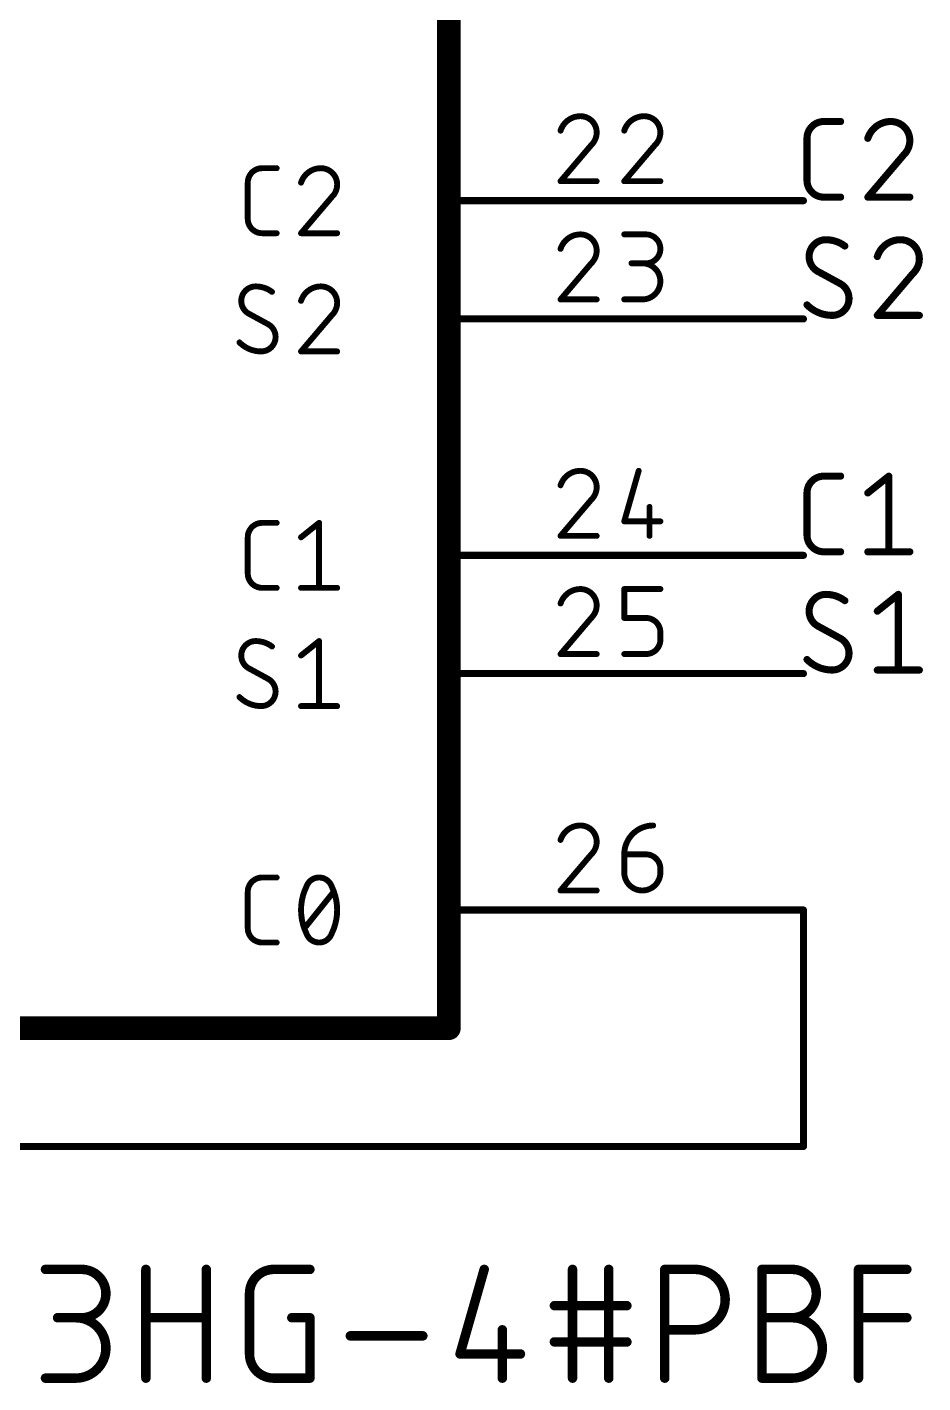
# Model space of a CAD drawing. Extents: x -75 to 101, y 0 to 115.
# Drawn here: x 79.84 to 99.09, y 0 to 29.13 of the extents above; entities that cross this region are included whole.
import ezdxf

# ---------------------------------------------------------------- set-up
doc = ezdxf.new("R2010")
doc.units = 0
for name, color, linetype in [('91', 122, 'CONTINUOUS'), ('94', 12, 'CONTINUOUS'), ('95', 251, 'CONTINUOUS')]:
    doc.layers.add(name, color=color, linetype=linetype)

msp = doc.modelspace()

# ---------------------------------------------------------------- linework, layer by layer
at = {"layer": '91', "const_width": 0.1524}
for points in [[(93.98, 25.4), (96.52, 25.4)], [(93.98, 22.86), (96.52, 22.86)], [(93.98, 17.78), (96.52, 17.78)], [(93.98, 15.24), (96.52, 15.24)], [(93.98, 10.16), (96.52, 10.16)], [(96.52, 10.16), (96.52, 5.08)], [(96.52, 5.08), (60.96, 5.08)]]:
    msp.add_lwpolyline(points, dxfattribs=at)
at = {"layer": '91', "const_width": 0.0762}
for points in [[(93.98, 25.4381, 1), (93.98, 25.3619)], [(96.52, 25.3619, 1), (96.52, 25.4381)], [(93.98, 22.8981, 1), (93.98, 22.8219)], [(96.52, 22.8219, 1), (96.52, 22.8981)], [(93.98, 17.8181, 1), (93.98, 17.7419)], [(96.52, 17.7419, 1), (96.52, 17.8181)], [(93.98, 15.2781, 1), (93.98, 15.2019)], [(96.52, 15.2019, 1), (96.52, 15.2781)], [(93.98, 10.1981, 1), (93.98, 10.1219)], [(96.5581, 10.16, 1), (96.4819, 10.16)], [(96.52, 10.1219, 1), (96.52, 10.1981)], [(96.4819, 5.08, 1), (96.5581, 5.08)], [(96.52, 5.0419, 1), (96.52, 5.1181)]]:
    msp.add_lwpolyline(points, format="xyb", dxfattribs=at)
at = {"layer": '94'}
for points, const_width in [([(88.9, 104.14), (88.9, 7.62)], 0.508), ([(93.98, 25.4), (88.9, 25.4)], 0.1524), ([(93.98, 22.86), (88.9, 22.86)], 0.1524), ([(93.98, 17.78), (88.9, 17.78)], 0.1524), ([(93.98, 15.24), (88.9, 15.24)], 0.1524), ([(93.98, 10.16), (88.9, 10.16)], 0.1524), ([(88.9, 7.62), (68.58, 7.62)], 0.508)]:
    msp.add_lwpolyline(points, dxfattribs=dict(at, const_width=const_width))
for points, const_width in [([(88.9, 25.4381, 1), (88.9, 25.3619)], 0.0762), ([(93.98, 25.3619, 1), (93.98, 25.4381)], 0.0762), ([(88.9, 22.8981, 1), (88.9, 22.8219)], 0.0762), ([(93.98, 22.8219, 1), (93.98, 22.8981)], 0.0762), ([(88.9, 17.8181, 1), (88.9, 17.7419)], 0.0762), ([(93.98, 17.7419, 1), (93.98, 17.8181)], 0.0762), ([(88.9, 15.2781, 1), (88.9, 15.2019)], 0.0762), ([(93.98, 15.2019, 1), (93.98, 15.2781)], 0.0762), ([(88.9, 10.1981, 1), (88.9, 10.1219)], 0.0762), ([(93.98, 10.1219, 1), (93.98, 10.1981)], 0.0762), ([(88.9, 7.493, 1), (88.9, 7.747)], 0.254), ([(88.773, 7.62, 1), (89.027, 7.62)], 0.254)]:
    msp.add_lwpolyline(points, format="xyb", dxfattribs=dict(at, const_width=const_width))
at = {"layer": '95'}
for points, const_width in [([(91.7272, 27.2161, 0.3252), (91.3003, 26.9057)], 0.127), ([(92.0764, 26.8669, 0.4142), (91.7272, 27.2161)], 0.127), ([(91.7272, 27.2478, 1), (91.7272, 27.1844)], 0.0635), ([(91.7272, 27.1844, 1), (91.7272, 27.2478)], 0.0635), ([(93.096, 27.2161, 0.3252), (92.6692, 26.9057)], 0.127), ([(93.4453, 26.8669, 0.4142), (93.096, 27.2161)], 0.127), ([(93.096, 27.2478, 1), (93.096, 27.1844)], 0.0635), ([(93.096, 27.1844, 1), (93.096, 27.2478)], 0.0635), ([(96.9574, 27.1018, 0.4142), (96.5962, 26.7406)], 0.1524), ([(96.9574, 27.1399, 1), (96.9574, 27.0637)], 0.0762), ([(96.9574, 27.0637, 1), (96.9574, 27.1399)], 0.0762), ([(97.3187, 27.0637, 1), (97.3187, 27.1399)], 0.0762), ([(98.3995, 27.1018, 0.3252), (97.9027, 26.7406)], 0.1524), ([(98.8059, 26.6954, 0.4142), (98.3995, 27.1018)], 0.1524), ([(98.3995, 27.1399, 1), (98.3995, 27.0637)], 0.0762), ([(98.3995, 27.0637, 1), (98.3995, 27.1399)], 0.0762), ([(91.2701, 26.9154, 1), (91.3305, 26.8959)], 0.0635), ([(91.96, 26.5952, 0.2053), (92.0764, 26.8669)], 0.127), ([(92.1082, 26.8668, 1), (92.0447, 26.8669)], 0.0635), ([(92.0447, 26.8669, 1), (92.1082, 26.8669)], 0.0635), ([(92.6389, 26.9154, 1), (92.6994, 26.8959)], 0.0635), ([(93.3288, 26.5952, 0.2053), (93.4453, 26.8669)], 0.127), ([(93.477, 26.8668, 1), (93.4135, 26.8669)], 0.0635), ([(93.4135, 26.8669, 1), (93.477, 26.8669)], 0.0635), ([(96.6343, 26.7406, 1), (96.5581, 26.7406)], 0.0762), ([(91.9381, 26.6182, 1), (91.9819, 26.5722)], 0.0635), ([(91.9842, 26.5746, 1), (91.9358, 26.6158)], 0.0635), ([(93.3069, 26.6182, 1), (93.3507, 26.5722)], 0.0635), ([(93.353, 26.5746, 1), (93.3047, 26.6158)], 0.0635), ([(96.5581, 26.7406, 1), (96.6343, 26.7406)], 0.0762), ([(97.8665, 26.7523, 1), (97.939, 26.7288)], 0.0762), ([(98.6704, 26.3793, 0.2053), (98.8059, 26.6954)], 0.1524), ([(98.844, 26.6954, 1), (98.7678, 26.6954)], 0.0762), ([(98.7678, 26.6954, 1), (98.844, 26.6954)], 0.0762), ([(98.6441, 26.4069, 1), (98.6967, 26.3517)], 0.0762), ([(98.6994, 26.3546, 1), (98.6414, 26.404)], 0.0762), ([(84.8893, 26.0985, 0.4142), (84.5789, 25.7881)], 0.127), ([(84.8893, 26.1303, 1), (84.8893, 26.0668)], 0.0635), ([(84.8893, 26.0668, 1), (84.8893, 26.1302)], 0.0635), ([(85.1998, 26.0668, 1), (85.1998, 26.1303)], 0.0635), ([(86.1505, 26.0985, 0.3252), (85.7236, 25.7881)], 0.127), ([(86.4997, 25.7492, 0.4142), (86.1505, 26.0985)], 0.127), ([(86.1505, 26.1303, 1), (86.1505, 26.0668)], 0.0635), ([(86.1505, 26.0668, 1), (86.1504, 26.1302)], 0.0635), ([(84.6106, 25.7881, 1), (84.5471, 25.7881)], 0.0635), ([(84.5471, 25.7881, 1), (84.6106, 25.7881)], 0.0635), ([(85.6934, 25.7978, 1), (85.7538, 25.7783)], 0.0635), ([(86.3833, 25.4776, 0.2053), (86.4997, 25.7492)], 0.127), ([(86.5314, 25.7492, 1), (86.468, 25.7493)], 0.0635), ([(86.468, 25.7492, 1), (86.5315, 25.7492)], 0.0635), ([(91.3003, 25.8509, 1), (91.3003, 25.7874)], 0.0635), ([(91.2761, 25.8397, 1), (91.3245, 25.7985)], 0.0635), ([(92.0764, 25.7874, 1), (92.0764, 25.8509)], 0.0635), ([(92.6692, 25.8509, 1), (92.6692, 25.7874)], 0.0635), ([(92.645, 25.8397, 1), (92.6933, 25.7985)], 0.0635), ([(93.4453, 25.7874, 1), (93.4453, 25.8509)], 0.0635), ([(96.5962, 25.8374, 0.4142), (96.9574, 25.4762)], 0.1524), ([(96.6343, 25.8374, 1), (96.5581, 25.8374)], 0.0762), ([(96.5581, 25.8374, 1), (96.6343, 25.8374)], 0.0762), ([(86.3614, 25.5006, 1), (86.4052, 25.4546)], 0.0635), ([(86.4075, 25.457, 1), (86.3591, 25.4982)], 0.0635), ([(96.9574, 25.5143, 1), (96.9574, 25.4381)], 0.0762), ([(96.9574, 25.4381, 1), (96.9574, 25.5143)], 0.0762), ([(97.3187, 25.4381, 1), (97.3187, 25.5143)], 0.0762), ([(97.8737, 25.5009, 1), (97.9318, 25.4515)], 0.0762), ([(97.9028, 25.5143, 1), (97.9028, 25.4381)], 0.0762), ([(98.8059, 25.4381, 1), (98.8059, 25.5143)], 0.0762), ([(84.6106, 25.0119, 1), (84.5471, 25.0119)], 0.0635), ([(84.5789, 25.0119, 0.4142), (84.8893, 24.7015)], 0.127), ([(84.5471, 25.0119, 1), (84.6106, 25.0119)], 0.0635), ([(84.8893, 24.7333, 1), (84.8893, 24.6698)], 0.0635), ([(84.8893, 24.6698, 1), (84.8893, 24.7333)], 0.0635), ([(85.1998, 24.6698, 1), (85.1998, 24.7333)], 0.0635), ([(85.7236, 24.7333, 1), (85.7236, 24.6698)], 0.0635), ([(86.4997, 24.6698, 1), (86.4997, 24.7333)], 0.0635), ([(85.6994, 24.7221, 1), (85.7478, 24.6809)], 0.0635), ([(91.7272, 24.6761, 0.3252), (91.3003, 24.3657)], 0.127), ([(92.0764, 24.3269, 0.4142), (91.7272, 24.6761)], 0.127), ([(91.7272, 24.7079, 1), (91.7272, 24.6444)], 0.0635), ([(91.7272, 24.6444, 1), (91.7272, 24.7078)], 0.0635), ([(92.6692, 24.7079, 1), (92.6692, 24.6444)], 0.0635), ([(93.1348, 24.0552, 1), (93.1348, 24.6761)], 0.127), ([(93.1348, 24.7079, 1), (93.1348, 24.6444)], 0.0635), ([(93.1348, 24.6444, 1), (93.1348, 24.7079)], 0.0635), ([(97.0026, 24.5618, 0.4142), (96.6414, 24.2006)], 0.1524), ([(97.409, 24.4263, 0.1623), (97.0026, 24.5618)], 0.1524), ([(97.0026, 24.5999, 1), (97.0026, 24.5237)], 0.0762), ([(97.0026, 24.5237, 1), (97.0026, 24.5999)], 0.0762), ([(97.3861, 24.3959, 1), (97.4319, 24.4568)], 0.0762), ([(98.6039, 24.5618, 0.3252), (98.1072, 24.2006)], 0.1524), ([(99.0103, 24.1554, 0.4142), (98.6039, 24.5618)], 0.1524), ([(98.6039, 24.5999, 1), (98.6039, 24.5237)], 0.0762), ([(98.6039, 24.5237, 1), (98.6039, 24.5999)], 0.0762), ([(91.2701, 24.3754, 1), (91.3305, 24.3559)], 0.0635), ([(91.96, 24.0552, 0.2053), (92.0764, 24.3269)], 0.127), ([(92.1082, 24.3268, 1), (92.0447, 24.3269)], 0.0635), ([(92.0447, 24.3269, 1), (92.1082, 24.3269)], 0.0635), ([(96.6414, 24.2006, 0.2656), (96.822, 23.8845)], 0.1524), ([(96.6795, 24.2006, 1), (96.6033, 24.2006)], 0.0762), ([(96.6033, 24.2006, 1), (96.6795, 24.2006)], 0.0762), ([(98.071, 24.2123, 1), (98.1435, 24.1888)], 0.0762), ([(98.8749, 23.8393, 0.2053), (99.0103, 24.1554)], 0.1524), ([(99.0484, 24.1554, 1), (98.9722, 24.1554)], 0.0762), ([(98.9722, 24.1554, 1), (99.0484, 24.1554)], 0.0762), ([(91.9381, 24.0782, 1), (91.9819, 24.0322)], 0.0635), ([(91.9842, 24.0346, 1), (91.9358, 24.0758)], 0.0635), ([(92.8244, 24.087, 1), (92.8244, 24.0235)], 0.0635), ([(93.0572, 24.087, 1), (93.0572, 24.0235)], 0.0635), ([(93.0572, 23.2791, 1), (93.0572, 24.0552)], 0.127), ([(93.1348, 24.087, 1), (93.1348, 24.0235)], 0.0635), ([(93.1348, 24.0235, 1), (93.1348, 24.087)], 0.0635), ([(96.8402, 23.9179, 1), (96.8037, 23.851)], 0.0762), ([(96.8026, 23.8516, 1), (96.8413, 23.9173)], 0.0762), ([(98.8486, 23.8669, 1), (98.9011, 23.8117)], 0.0762), ([(98.9039, 23.8146, 1), (98.8458, 23.864)], 0.0762), ([(84.7496, 23.5585, 0.4142), (84.4392, 23.2481)], 0.127), ([(85.0989, 23.4421, 0.1623), (84.7496, 23.5585)], 0.127), ([(84.7496, 23.5902, 1), (84.7496, 23.5268)], 0.0635), ([(84.7496, 23.5267, 1), (84.7496, 23.5902)], 0.0635), ([(86.1505, 23.5585, 0.3252), (85.7236, 23.2481)], 0.127), ([(86.4997, 23.2093, 0.4142), (86.1505, 23.5585)], 0.127), ([(86.1505, 23.5903, 1), (86.1505, 23.5268)], 0.0635), ([(86.1505, 23.5268, 1), (86.1504, 23.5902)], 0.0635), ([(97.338, 23.6464, 1), (97.2993, 23.5807)], 0.0762), ([(97.4993, 23.2974, 0.2656), (97.3187, 23.6135)], 0.1524), ([(97.3004, 23.5801, 1), (97.3369, 23.647)], 0.0762), ([(84.4709, 23.2481, 1), (84.4074, 23.2481)], 0.0635), ([(84.4392, 23.2481, 0.2656), (84.5944, 22.9764)], 0.127), ([(85.0798, 23.4167, 1), (85.1179, 23.4675)], 0.0635), ([(91.3003, 23.3108, 1), (91.3003, 23.2474)], 0.0635), ([(91.2761, 23.2997, 1), (91.3245, 23.2585)], 0.0635), ([(92.0764, 23.2474, 1), (92.0764, 23.3108)], 0.0635), ([(92.6692, 23.3108, 1), (92.6692, 23.2474)], 0.0635), ([(93.0572, 23.3108, 1), (93.0572, 23.2474)], 0.0635), ([(93.0572, 23.2474, 1), (93.0572, 23.3108)], 0.0635), ([(97.1381, 22.9362, 0.4142), (97.4993, 23.2974)], 0.1524), ([(97.5374, 23.2974, 1), (97.4612, 23.2974)], 0.0762), ([(97.4612, 23.2974, 1), (97.5374, 23.2974)], 0.0762), ([(84.4074, 23.2481, 1), (84.4709, 23.2481)], 0.0635), ([(84.6096, 23.0043, 1), (84.5792, 22.9485)], 0.0635), ([(84.5783, 22.9491, 1), (84.6105, 23.0038)], 0.0635), ([(85.6934, 23.2578, 1), (85.7538, 23.2383)], 0.0635), ([(86.3833, 22.9376, 0.2053), (86.4997, 23.2093)], 0.127), ([(86.5314, 23.2092, 1), (86.468, 23.2093)], 0.0635), ([(86.468, 23.2093, 1), (86.5315, 23.2093)], 0.0635), ([(96.5962, 23.162, 0.2), (97.1381, 22.9362)], 0.1524), ([(96.6233, 23.1888, 1), (96.5691, 23.1351)], 0.0762), ([(85.0374, 22.7709, 1), (85.0051, 22.7162)], 0.0635), ([(85.1765, 22.4719, 0.2656), (85.0213, 22.7436)], 0.127), ([(85.006, 22.7157, 1), (85.0365, 22.7715)], 0.0635), ([(86.3614, 22.9606, 1), (86.4052, 22.9146)], 0.0635), ([(86.4075, 22.917, 1), (86.3591, 22.9582)], 0.0635), ([(97.1381, 22.9743, 1), (97.1381, 22.8981)], 0.0762), ([(97.1381, 22.8981, 1), (97.1381, 22.9743)], 0.0762), ([(98.1072, 22.9743, 1), (98.1072, 22.8981)], 0.0762), ([(98.0782, 22.9609, 1), (98.1362, 22.9115)], 0.0762), ([(99.0103, 22.8981, 1), (99.0103, 22.9743)], 0.0762), ([(84.866, 22.1615, 0.4142), (85.1765, 22.4719)], 0.127), ([(85.2082, 22.4719, 1), (85.1447, 22.4719)], 0.0635), ([(85.1447, 22.4719, 1), (85.2082, 22.4719)], 0.0635), ([(84.4004, 22.3555, 0.2), (84.866, 22.1615)], 0.127), ([(84.4229, 22.3779, 1), (84.3778, 22.3332)], 0.0635), ([(84.866, 22.1932, 1), (84.866, 22.1298)], 0.0635), ([(84.866, 22.1298, 1), (84.866, 22.1932)], 0.0635), ([(85.6994, 22.1821, 1), (85.7478, 22.1409)], 0.0635), ([(85.7236, 22.1932, 1), (85.7236, 22.1298)], 0.0635), ([(86.4997, 22.1298, 1), (86.4997, 22.1932)], 0.0635), ([(91.7272, 19.5961, 0.3252), (91.3003, 19.2857)], 0.127), ([(92.0764, 19.2469, 0.4142), (91.7272, 19.5961)], 0.127), ([(91.7272, 19.6278, 1), (91.7272, 19.5644)], 0.0635), ([(91.7272, 19.5644, 1), (91.7272, 19.6278)], 0.0635), ([(93.0101, 19.5874, 1), (92.9491, 19.6048)], 0.0635), ([(96.9574, 19.4818, 0.4142), (96.5962, 19.1206)], 0.1524), ([(96.9574, 19.5199, 1), (96.9574, 19.4437)], 0.0762), ([(96.9574, 19.4437, 1), (96.9574, 19.5199)], 0.0762), ([(97.3187, 19.4437, 1), (97.3187, 19.5199)], 0.0762), ([(98.3924, 19.4818, 1), (98.3162, 19.4818)], 0.0762), ([(98.3781, 19.452, 1), (98.3305, 19.5116)], 0.0762), ([(91.2701, 19.2954, 1), (91.3305, 19.2759)], 0.0635), ([(91.96, 18.9752, 0.2053), (92.0764, 19.2469)], 0.127), ([(92.1082, 19.2468, 1), (92.0447, 19.2469)], 0.0635), ([(92.0447, 19.2469, 1), (92.1082, 19.2469)], 0.0635), ([(91.9381, 18.9982, 1), (91.9819, 18.9522)], 0.0635), ([(91.9842, 18.9546, 1), (91.9358, 18.9958)], 0.0635), ([(96.6343, 19.1206, 1), (96.5581, 19.1206)], 0.0762), ([(96.5581, 19.1206, 1), (96.6343, 19.1206)], 0.0762), ([(97.8789, 19.1503, 1), (97.9266, 19.0908)], 0.0762), ([(93.2442, 18.82, 1), (93.1807, 18.82)], 0.0635), ([(84.8893, 18.4785, 0.4142), (84.5789, 18.1681)], 0.127), ([(84.8893, 18.5102, 1), (84.8893, 18.4468)], 0.0635), ([(84.8893, 18.4468, 1), (84.8893, 18.5102)], 0.0635), ([(85.1998, 18.4468, 1), (85.1998, 18.5102)], 0.0635), ([(86.1434, 18.4785, 1), (86.0799, 18.4785)], 0.0635), ([(86.1315, 18.4537, 1), (86.0918, 18.5033)], 0.0635), ([(92.6386, 18.5183, 1), (92.6997, 18.5008)], 0.0635), ([(92.6692, 18.5413, 1), (92.6692, 18.4778)], 0.0635), ([(93.4453, 18.4778, 1), (93.4453, 18.5413)], 0.0635), ([(84.6106, 18.1681, 1), (84.5471, 18.1681)], 0.0635), ([(84.5471, 18.1681, 1), (84.6106, 18.1681)], 0.0635), ([(85.7038, 18.1928, 1), (85.7434, 18.1433)], 0.0635), ([(91.3003, 18.2309, 1), (91.3003, 18.1674)], 0.0635), ([(91.2761, 18.2197, 1), (91.3245, 18.1785)], 0.0635), ([(92.0764, 18.1674, 1), (92.0764, 18.2309)], 0.0635), ([(93.1807, 18.1991, 1), (93.2442, 18.1991)], 0.0635), ([(96.5962, 18.2174, 0.4142), (96.9574, 17.8562)], 0.1524), ([(96.6343, 18.2174, 1), (96.5581, 18.2174)], 0.0762), ([(96.5581, 18.2174, 1), (96.6343, 18.2174)], 0.0762), ([(96.9574, 17.8943, 1), (96.9574, 17.8181)], 0.0762), ([(96.9574, 17.8181, 1), (96.9574, 17.8943)], 0.0762), ([(97.3187, 17.8181, 1), (97.3187, 17.8943)], 0.0762), ([(97.9028, 17.8943, 1), (97.9028, 17.8181)], 0.0762), ([(98.3162, 17.8562, 1), (98.3924, 17.8562)], 0.0762), ([(98.8059, 17.8181, 1), (98.8059, 17.8943)], 0.0762), ([(84.6106, 17.3919, 1), (84.5471, 17.3919)], 0.0635), ([(84.5471, 17.3919, 1), (84.6106, 17.3919)], 0.0635), ([(84.5789, 17.3919, 0.4142), (84.8893, 17.0815)], 0.127), ([(84.8893, 17.1133, 1), (84.8893, 17.0498)], 0.0635), ([(84.8893, 17.0498, 1), (84.8893, 17.1133)], 0.0635), ([(85.1998, 17.0498, 1), (85.1998, 17.1133)], 0.0635), ([(85.7236, 17.1133, 1), (85.7236, 17.0498)], 0.0635), ([(86.0799, 17.0815, 1), (86.1434, 17.0815)], 0.0635), ([(86.4997, 17.0498, 1), (86.4997, 17.1133)], 0.0635), ([(91.7272, 17.0561, 0.3252), (91.3003, 16.7457)], 0.127), ([(92.0764, 16.7068, 0.4142), (91.7272, 17.0561)], 0.127), ([(91.7272, 17.0878, 1), (91.7272, 17.0244)], 0.0635), ([(91.7272, 17.0244, 1), (91.7272, 17.0878)], 0.0635), ([(92.7009, 17.0561, 1), (92.6374, 17.0561)], 0.0635), ([(92.6692, 17.0878, 1), (92.6692, 17.0244)], 0.0635), ([(93.4453, 17.0244, 1), (93.4453, 17.0878)], 0.0635), ([(97.0026, 16.9418, 0.4142), (96.6414, 16.5806)], 0.1524), ([(97.409, 16.8063, 0.1623), (97.0026, 16.9418)], 0.1524), ([(97.0026, 16.9799, 1), (97.0026, 16.9037)], 0.0762), ([(97.0026, 16.9037, 1), (97.0026, 16.9799)], 0.0762), ([(98.5969, 16.9418, 1), (98.5207, 16.9418)], 0.0762), ([(98.5826, 16.912, 1), (98.535, 16.9716)], 0.0762), ([(91.2701, 16.7554, 1), (91.3305, 16.7359)], 0.0635), ([(91.96, 16.4352, 0.2053), (92.0764, 16.7068)], 0.127), ([(92.1082, 16.7068, 1), (92.0447, 16.7069)], 0.0635), ([(92.0447, 16.7068, 1), (92.1082, 16.7068)], 0.0635), ([(96.6414, 16.5806, 0.2656), (96.822, 16.2645)], 0.1524), ([(96.6795, 16.5806, 1), (96.6033, 16.5806)], 0.0762), ([(96.6033, 16.5806, 1), (96.6795, 16.5806)], 0.0762), ([(97.3861, 16.7759, 1), (97.4319, 16.8368)], 0.0762), ([(98.0834, 16.6103, 1), (98.131, 16.5508)], 0.0762), ([(91.9381, 16.4582, 1), (91.9819, 16.4122)], 0.0635), ([(91.9842, 16.4146, 1), (91.9358, 16.4558)], 0.0635), ([(92.6374, 16.4352, 1), (92.7009, 16.4352)], 0.0635), ([(92.6692, 16.467, 1), (92.6692, 16.4035)], 0.0635), ([(93.4453, 16.1248, 0.4142), (93.1348, 16.4352)], 0.127), ([(93.1348, 16.467, 1), (93.1348, 16.4035)], 0.0635), ([(93.1348, 16.4035, 1), (93.1348, 16.467)], 0.0635), ([(96.8402, 16.2979, 1), (96.8037, 16.231)], 0.0762), ([(96.8026, 16.2316, 1), (96.8413, 16.2973)], 0.0762), ([(93.1348, 15.6591, 0.4142), (93.4453, 15.9695)], 0.127), ([(93.477, 16.1248, 1), (93.4135, 16.1248)], 0.0635), ([(93.4135, 16.1248, 1), (93.477, 16.1248)], 0.0635), ([(93.477, 15.9695, 1), (93.4135, 15.9695)], 0.0635), ([(97.338, 16.0264, 1), (97.2993, 15.9607)], 0.0762), ([(97.4993, 15.6774, 0.2656), (97.3187, 15.9935)], 0.1524), ([(97.3004, 15.9601, 1), (97.3369, 16.027)], 0.0762), ([(84.7496, 15.9385, 0.4142), (84.4392, 15.6281)], 0.127), ([(85.0989, 15.8221, 0.1623), (84.7496, 15.9385)], 0.127), ([(84.7496, 15.9702, 1), (84.7496, 15.9068)], 0.0635), ([(84.7496, 15.9067, 1), (84.7496, 15.9702)], 0.0635), ([(85.0798, 15.7967, 1), (85.1179, 15.8475)], 0.0635), ([(86.1434, 15.9385, 1), (86.0799, 15.9385)], 0.0635), ([(86.1315, 15.9137, 1), (86.0918, 15.9633)], 0.0635), ([(93.4135, 15.9695, 1), (93.477, 15.9695)], 0.0635), ([(97.1381, 15.3162, 0.4142), (97.4993, 15.6774)], 0.1524), ([(97.5374, 15.6774, 1), (97.4612, 15.6774)], 0.0762), ([(84.4709, 15.6281, 1), (84.4074, 15.6281)], 0.0635), ([(84.4074, 15.6281, 1), (84.4709, 15.6281)], 0.0635), ([(84.4392, 15.6281, 0.2656), (84.5944, 15.3564)], 0.127), ([(85.7038, 15.6528, 1), (85.7434, 15.6033)], 0.0635), ([(91.3003, 15.6909, 1), (91.3003, 15.6273)], 0.0635), ([(91.2761, 15.6797, 1), (91.3245, 15.6385)], 0.0635), ([(92.0764, 15.6273, 1), (92.0764, 15.6909)], 0.0635), ([(92.6692, 15.6909, 1), (92.6692, 15.6273)], 0.0635), ([(93.1348, 15.6909, 1), (93.1348, 15.6273)], 0.0635), ([(93.1348, 15.6273, 1), (93.1348, 15.6909)], 0.0635), ([(96.5962, 15.542, 0.2), (97.1381, 15.3162)], 0.1524), ([(96.6233, 15.5688, 1), (96.5691, 15.5151)], 0.0762), ([(97.4612, 15.6774, 1), (97.5374, 15.6774)], 0.0762), ([(84.6096, 15.3843, 1), (84.5792, 15.3285)], 0.0635), ([(84.5783, 15.3291, 1), (84.6105, 15.3838)], 0.0635), ([(85.0374, 15.1509, 1), (85.0051, 15.0962)], 0.0635), ([(85.1765, 14.8519, 0.2656), (85.0213, 15.1236)], 0.127), ([(85.006, 15.0957, 1), (85.0365, 15.1515)], 0.0635), ([(97.1381, 15.3543, 1), (97.1381, 15.2781)], 0.0762), ([(97.1381, 15.2781, 1), (97.1381, 15.3543)], 0.0762), ([(98.1072, 15.3543, 1), (98.1072, 15.2781)], 0.0762), ([(98.5207, 15.3162, 1), (98.5969, 15.3162)], 0.0762), ([(99.0103, 15.2781, 1), (99.0103, 15.3543)], 0.0762), ([(84.866, 14.5415, 0.4142), (85.1765, 14.8519)], 0.127), ([(85.2082, 14.8519, 1), (85.1447, 14.8519)], 0.0635), ([(85.1447, 14.8519, 1), (85.2082, 14.8519)], 0.0635), ([(84.4004, 14.7355, 0.2), (84.866, 14.5415)], 0.127), ([(84.4229, 14.7579, 1), (84.3778, 14.7132)], 0.0635), ([(84.866, 14.5733, 1), (84.866, 14.5098)], 0.0635), ([(84.866, 14.5098, 1), (84.866, 14.5732)], 0.0635), ([(85.7236, 14.5733, 1), (85.7236, 14.5098)], 0.0635), ([(86.0799, 14.5415, 1), (86.1434, 14.5415)], 0.0635), ([(86.4997, 14.5098, 1), (86.4997, 14.5733)], 0.0635), ([(91.7272, 11.9761, 0.3252), (91.3003, 11.6657)], 0.127), ([(92.0764, 11.6269, 0.4142), (91.7272, 11.9761)], 0.127), ([(91.7272, 12.0079, 1), (91.7272, 11.9444)], 0.0635), ([(91.7272, 11.9444, 1), (91.7272, 12.0078)], 0.0635), ([(93.29, 11.9761, 0.4142), (92.6692, 11.3552)], 0.127), ([(93.29, 11.9444, 1), (93.29, 12.0078)], 0.0635), ([(91.2701, 11.6754, 1), (91.3305, 11.6559)], 0.0635), ([(91.96, 11.3552, 0.2053), (92.0764, 11.6269)], 0.127), ([(92.1082, 11.6268, 1), (92.0447, 11.6269)], 0.0635), ([(92.0447, 11.6269, 1), (92.1082, 11.6269)], 0.0635), ([(91.9381, 11.3782, 1), (91.9819, 11.3322)], 0.0635), ([(91.9842, 11.3346, 1), (91.9358, 11.3758)], 0.0635), ([(92.7009, 11.3552, 1), (92.6374, 11.3552)], 0.0635), ([(92.6374, 11.3552, 1), (92.7009, 11.3552)], 0.0635), ([(92.6692, 11.387, 1), (92.6692, 11.3235)], 0.0635), ([(93.1348, 11.387, 1), (93.1348, 11.3235)], 0.0635), ([(93.4453, 11.0448, 0.4142), (93.1348, 11.3552)], 0.127), ([(93.1348, 11.3235, 1), (93.1348, 11.387)], 0.0635), ([(93.477, 11.0448, 1), (93.4135, 11.0448)], 0.0635), ([(93.4135, 11.0448, 1), (93.477, 11.0448)], 0.0635), ([(84.8893, 10.8585, 0.4142), (84.5789, 10.5481)], 0.127), ([(84.8893, 10.8903, 1), (84.8893, 10.8268)], 0.0635), ([(84.8893, 10.8268, 1), (84.8893, 10.8902)], 0.0635), ([(85.1998, 10.8268, 1), (85.1998, 10.8903)], 0.0635), ([(86.1116, 10.8585, 0.3205), (85.84, 10.6645)], 0.127), ([(86.3833, 10.6645, 0.3205), (86.1116, 10.8585)], 0.127), ([(86.1116, 10.8902, 1), (86.1116, 10.8268)], 0.0635), ([(86.1116, 10.8268, 1), (86.1116, 10.8902)], 0.0635), ([(92.7009, 10.9672, 1), (92.6374, 10.9672)], 0.0635), ([(92.6374, 10.9672, 1), (92.7009, 10.9672)], 0.0635), ([(92.6692, 10.9672, 1), (93.4453, 10.9672)], 0.127), ([(93.477, 10.9672, 1), (93.4135, 10.9672)], 0.0635), ([(93.4135, 10.9672, 1), (93.477, 10.9672)], 0.0635), ([(84.6106, 10.5481, 1), (84.5471, 10.5481)], 0.0635), ([(84.5471, 10.5481, 1), (84.6106, 10.5481)], 0.0635), ([(85.84, 10.6645, 0.1139), (85.7236, 10.16)], 0.127), ([(85.81, 10.6748, 1), (85.87, 10.6542)], 0.0635), ([(85.8685, 10.6506, 1), (85.8115, 10.6784)], 0.0635), ([(86.4118, 10.6784, 1), (86.3547, 10.6506)], 0.0635), ([(86.4997, 10.16, 0.1139), (86.3833, 10.6645)], 0.127), ([(86.3533, 10.6542, 1), (86.4133, 10.6748)], 0.0635), ([(86.4469, 10.5282, 1), (86.3973, 10.5679)], 0.0635), ([(91.3003, 10.6109, 1), (91.3003, 10.5473)], 0.0635), ([(91.2761, 10.5997, 1), (91.3245, 10.5585)], 0.0635), ([(92.0764, 10.5473, 1), (92.0764, 10.6109)], 0.0635), ([(85.7553, 10.16, 1), (85.6918, 10.16)], 0.0635), ([(85.7236, 10.16, 0.1139), (85.84, 9.6555)], 0.127), ([(86.3833, 9.6555, 0.1139), (86.4997, 10.16)], 0.127), ([(86.5315, 10.16, 1), (86.468, 10.16)], 0.0635), ([(85.6918, 10.16, 1), (85.7553, 10.16)], 0.0635), ([(86.468, 10.16, 1), (86.5314, 10.16)], 0.0635), ([(84.6106, 9.7719, 1), (84.5471, 9.7719)], 0.0635), ([(84.5471, 9.7719, 1), (84.6106, 9.7719)], 0.0635), ([(84.5789, 9.7719, 0.4142), (84.8893, 9.4615)], 0.127), ([(85.7764, 9.7918, 1), (85.826, 9.7521)], 0.0635), ([(85.84, 9.6555, 0.3205), (86.1116, 9.4615)], 0.127), ([(85.87, 9.6658, 1), (85.81, 9.6452)], 0.0635), ([(85.8115, 9.6416, 1), (85.8685, 9.6694)], 0.0635), ([(86.1116, 9.4615, 0.3205), (86.3833, 9.6555)], 0.127), ([(86.3547, 9.6694, 1), (86.4118, 9.6416)], 0.0635), ([(86.4133, 9.6452, 1), (86.3533, 9.6658)], 0.0635), ([(84.8893, 9.4933, 1), (84.8893, 9.4298)], 0.0635), ([(84.8893, 9.4298, 1), (84.8893, 9.4933)], 0.0635), ([(85.1998, 9.4298, 1), (85.1998, 9.4933)], 0.0635), ([(86.1116, 9.4932, 1), (86.1116, 9.4298)], 0.0635), ([(86.1116, 9.4298, 1), (86.1116, 9.4932)], 0.0635), ([(80.2321, 2.4892, 1), (80.2321, 2.3876)], 0.1016), ([(81.011, 1.3998, 1), (81.011, 2.4384)], 0.2032), ([(81.011, 2.4892, 1), (81.011, 2.3876)], 0.1016), ([(81.011, 2.3876, 1), (81.011, 2.4892)], 0.1016), ([(82.4404, 2.4384, 1), (82.3388, 2.4384)], 0.1016), ([(83.7386, 2.4384, 1), (83.637, 2.4384)], 0.1016), ([(85.1359, 2.4384, 0.4142), (84.6166, 1.9191)], 0.2032), ([(85.1359, 2.4892, 1), (85.1359, 2.3876)], 0.1016), ([(85.1359, 2.3876, 1), (85.1359, 2.4892)], 0.1016), ([(85.9148, 2.3876, 1), (85.9148, 2.4892)], 0.1016), ([(89.7085, 2.4244, 1), (89.6108, 2.4524)], 0.1016), ([(91.6083, 2.4384, 1), (91.5067, 2.4384)], 0.1016), ([(92.3872, 2.4384, 1), (92.2856, 2.4384)], 0.1016), ([(93.5904, 2.4384, 1), (93.4888, 2.4384)], 0.1016), ([(93.5396, 2.4892, 1), (93.5396, 2.3876)], 0.1016), ([(94.1888, 1.1402, 1), (94.1888, 2.4384)], 0.2032), ([(94.1888, 2.4892, 1), (94.1888, 2.3876)], 0.1016), ([(94.1888, 2.3876, 1), (94.1888, 2.4892)], 0.1016), ([(95.6783, 2.4384, 1), (95.5767, 2.4384)], 0.1016), ([(95.6275, 2.4892, 1), (95.6275, 2.3876)], 0.1016), ([(96.2766, 1.3998, 1), (96.2766, 2.4384)], 0.2032), ([(96.2766, 2.4892, 1), (96.2766, 2.3876)], 0.1016), ([(96.2766, 2.3876, 1), (96.2766, 2.4892)], 0.1016), ([(97.7539, 2.4384, 1), (97.6523, 2.4384)], 0.1016), ([(97.7031, 2.4892, 1), (97.7031, 2.3876)], 0.1016), ([(98.7417, 2.3876, 1), (98.7417, 2.4892)], 0.1016), ([(84.6674, 1.9191, 1), (84.5658, 1.9191)], 0.1016), ([(84.5658, 1.9191, 1), (84.6674, 1.9191)], 0.1016), ([(91.168, 1.7103, 1), (91.168, 1.6087)], 0.1016), ([(92.7259, 1.6087, 1), (92.7259, 1.7103)], 0.1016), ([(80.4917, 1.4506, 1), (80.4917, 1.349)], 0.1016), ([(80.8812, 0.1016, 1), (80.8812, 1.3998)], 0.2032), ([(80.8812, 1.4506, 1), (80.8812, 1.349)], 0.1016), ([(81.011, 1.4506, 1), (81.011, 1.349)], 0.1016), ([(81.011, 1.349, 1), (81.011, 1.4506)], 0.1016), ([(82.3896, 1.4506, 1), (82.3896, 1.349)], 0.1016), ([(83.6878, 1.349, 1), (83.6878, 1.4506)], 0.1016), ([(85.5254, 1.4506, 1), (85.5254, 1.349)], 0.1016), ([(85.9656, 1.3998, 1), (85.864, 1.3998)], 0.1016), ([(85.9148, 1.349, 1), (85.9148, 1.4506)], 0.1016), ([(95.6275, 1.4506, 1), (95.6275, 1.349)], 0.1016), ([(96.2766, 0.1016, 1), (96.2766, 1.3998)], 0.2032), ([(96.2766, 1.4506, 1), (96.2766, 1.349)], 0.1016), ([(96.2766, 1.4506, 1), (96.2766, 1.349)], 0.1016), ([(96.2766, 1.349, 1), (96.2766, 1.4506)], 0.1016), ([(97.7031, 1.4506, 1), (97.7031, 1.349)], 0.1016), ([(98.7417, 1.349, 1), (98.7417, 1.4506)], 0.1016), ([(90.0999, 1.1402, 1), (89.9983, 1.1402)], 0.1016), ([(93.5396, 1.191, 1), (93.5396, 1.0894)], 0.1016), ([(94.1888, 1.191, 1), (94.1888, 1.0894)], 0.1016), ([(94.1888, 1.0894, 1), (94.1888, 1.191)], 0.1016), ([(86.7835, 1.0612, 1), (86.7835, 0.9596)], 0.1016), ([(88.3413, 0.9596, 1), (88.3413, 1.0612)], 0.1016), ([(91.168, 0.9313, 1), (91.168, 0.8297)], 0.1016), ([(92.7259, 0.8297, 1), (92.7259, 0.9313)], 0.1016), ([(84.6166, 0.6209, 0.4142), (85.1359, 0.1016)], 0.2032), ([(84.6674, 0.6209, 1), (84.5658, 0.6209)], 0.1016), ([(84.5658, 0.6209, 1), (84.6674, 0.6209)], 0.1016), ([(89.1403, 0.6717, 1), (89.1403, 0.5701)], 0.1016), ([(89.0915, 0.6348, 1), (89.1892, 0.6069)], 0.1016), ([(90.4386, 0.5701, 1), (90.4386, 0.6717)], 0.1016), ([(80.2321, 0.1524, 1), (80.2321, 0.0508)], 0.1016), ([(80.8812, 0.1524, 1), (80.8812, 0.0508)], 0.1016), ([(80.8812, 0.0508, 1), (80.8812, 0.1524)], 0.1016), ([(82.3388, 0.1016, 1), (82.4404, 0.1016)], 0.1016), ([(83.637, 0.1016, 1), (83.7386, 0.1016)], 0.1016), ([(85.1359, 0.1524, 1), (85.1359, 0.0508)], 0.1016), ([(85.1359, 0.0508, 1), (85.1359, 0.1524)], 0.1016), ([(85.864, 0.1016, 1), (85.9656, 0.1016)], 0.1016), ([(85.9148, 0.0508, 1), (85.9148, 0.1524)], 0.1016), ([(89.9983, 0.1016, 1), (90.0999, 0.1016)], 0.1016), ([(91.5067, 0.1016, 1), (91.6083, 0.1016)], 0.1016), ([(92.2856, 0.1016, 1), (92.3872, 0.1016)], 0.1016), ([(93.4888, 0.1016, 1), (93.5904, 0.1016)], 0.1016), ([(95.6275, 0.1524, 1), (95.6275, 0.0508)], 0.1016), ([(95.5767, 0.1016, 1), (95.6783, 0.1016)], 0.1016), ([(96.2766, 0.1524, 1), (96.2766, 0.0508)], 0.1016), ([(96.2766, 0.0508, 1), (96.2766, 0.1524)], 0.1016), ([(97.6523, 0.1016, 1), (97.7539, 0.1016)], 0.1016)]:
    msp.add_lwpolyline(points, format="xyb", dxfattribs=dict(at, const_width=const_width))
for points, const_width in [([(96.9574, 27.1018), (97.3187, 27.1018)], 0.1524), ([(96.5962, 25.8374), (96.5962, 26.7406)], 0.1524), ([(91.96, 26.5952), (91.3003, 25.8191)], 0.127), ([(93.3288, 26.5952), (92.6692, 25.8191)], 0.127), ([(98.6704, 26.3793), (97.9028, 25.4762)], 0.1524), ([(84.8893, 26.0985), (85.1998, 26.0985)], 0.127), ([(84.5789, 25.0119), (84.5789, 25.7881)], 0.127), ([(91.3003, 25.8191), (92.0764, 25.8191)], 0.127), ([(92.6692, 25.8191), (93.4453, 25.8191)], 0.127), ([(86.3833, 25.4776), (85.7236, 24.7015)], 0.127), ([(97.3187, 25.4762), (96.9574, 25.4762)], 0.1524), ([(97.9028, 25.4762), (98.8059, 25.4762)], 0.1524), ([(85.1998, 24.7015), (84.8893, 24.7015)], 0.127), ([(85.7236, 24.7015), (86.4997, 24.7015)], 0.127), ([(92.6692, 24.6761), (93.1348, 24.6761)], 0.127), ([(91.96, 24.0552), (91.3003, 23.2791)], 0.127), ([(93.1348, 24.0552), (92.8244, 24.0552)], 0.127), ([(97.3187, 23.6135), (96.822, 23.8845)], 0.1524), ([(98.8749, 23.8393), (98.1072, 22.9362)], 0.1524), ([(91.3003, 23.2791), (92.0764, 23.2791)], 0.127), ([(92.6692, 23.2791), (93.0572, 23.2791)], 0.127), ([(85.0213, 22.7436), (84.5944, 22.9764)], 0.127), ([(86.3833, 22.9376), (85.7236, 22.1615)], 0.127), ([(98.1072, 22.9362), (99.0103, 22.9362)], 0.1524), ([(85.7236, 22.1615), (86.4997, 22.1615)], 0.127), ([(92.9796, 19.5961), (92.6692, 18.5095)], 0.127), ([(96.9574, 19.4818), (97.3187, 19.4818)], 0.1524), ([(97.9028, 19.1206), (98.3543, 19.4818)], 0.1524), ([(98.3543, 19.4818), (98.3543, 17.8562)], 0.1524), ([(91.96, 18.9752), (91.3003, 18.1991)], 0.127), ([(96.5962, 18.2174), (96.5962, 19.1206)], 0.1524), ([(93.2124, 18.82), (93.2124, 18.1991)], 0.127), ([(84.8893, 18.4785), (85.1998, 18.4785)], 0.127), ([(85.7236, 18.1681), (86.1116, 18.4785)], 0.127), ([(86.1116, 18.4785), (86.1116, 17.0815)], 0.127), ([(92.6692, 18.5095), (93.4453, 18.5095)], 0.127), ([(84.5789, 17.3919), (84.5789, 18.1681)], 0.127), ([(91.3003, 18.1991), (92.0764, 18.1991)], 0.127), ([(97.3187, 17.8562), (96.9574, 17.8562)], 0.1524), ([(97.9028, 17.8562), (98.8059, 17.8562)], 0.1524), ([(85.1998, 17.0815), (84.8893, 17.0815)], 0.127), ([(85.7236, 17.0815), (86.4997, 17.0815)], 0.127), ([(92.6692, 16.4352), (92.6692, 17.0561)], 0.127), ([(92.6692, 17.0561), (93.4453, 17.0561)], 0.127), ([(98.1072, 16.5806), (98.5588, 16.9418)], 0.1524), ([(98.5588, 16.9418), (98.5588, 15.3162)], 0.1524), ([(91.96, 16.4352), (91.3003, 15.6591)], 0.127), ([(93.1348, 16.4352), (92.6692, 16.4352)], 0.127), ([(97.3187, 15.9935), (96.822, 16.2645)], 0.1524), ([(93.4453, 15.9695), (93.4453, 16.1248)], 0.127), ([(85.7236, 15.6281), (86.1116, 15.9385)], 0.127), ([(86.1116, 15.9385), (86.1116, 14.5415)], 0.127), ([(91.3003, 15.6591), (92.0764, 15.6591)], 0.127), ([(92.6692, 15.6591), (93.1348, 15.6591)], 0.127), ([(85.0213, 15.1236), (84.5944, 15.3564)], 0.127), ([(98.1072, 15.3162), (99.0103, 15.3162)], 0.1524), ([(85.7236, 14.5415), (86.4997, 14.5415)], 0.127), ([(91.96, 11.3552), (91.3003, 10.5791)], 0.127), ([(92.6692, 11.3552), (93.1348, 11.3552)], 0.127), ([(92.6692, 10.9672), (92.6692, 11.3552)], 0.127), ([(93.4453, 11.0448), (93.4453, 10.9672)], 0.127), ([(84.8893, 10.8585), (85.1998, 10.8585)], 0.127), ([(84.5789, 9.7719), (84.5789, 10.5481)], 0.127), ([(85.8012, 9.7719), (86.4221, 10.5481)], 0.127), ([(91.3003, 10.5791), (92.0764, 10.5791)], 0.127), ([(85.1998, 9.4615), (84.8893, 9.4615)], 0.127), ([(80.2321, 2.4384), (81.011, 2.4384)], 0.2032), ([(82.3896, 0.1016), (82.3896, 2.4384)], 0.2032), ([(83.6878, 2.4384), (83.6878, 0.1016)], 0.2032), ([(85.1359, 2.4384), (85.9148, 2.4384)], 0.2032), ([(89.6596, 2.4384), (89.1403, 0.6209)], 0.2032), ([(91.5575, 0.1016), (91.5575, 2.4384)], 0.2032), ([(92.3364, 0.1016), (92.3364, 2.4384)], 0.2032), ([(93.5396, 0.1016), (93.5396, 2.4384)], 0.2032), ([(93.5396, 2.4384), (94.1888, 2.4384)], 0.2032), ([(95.6275, 0.1016), (95.6275, 2.4384)], 0.2032), ([(95.6275, 2.4384), (96.2766, 2.4384)], 0.2032), ([(97.7031, 0.1016), (97.7031, 2.4384)], 0.2032), ([(97.7031, 2.4384), (98.7417, 2.4384)], 0.2032), ([(84.6166, 0.6209), (84.6166, 1.9191)], 0.2032), ([(91.168, 1.6595), (92.7259, 1.6595)], 0.2032), ([(81.011, 1.3998), (80.4917, 1.3998)], 0.2032), ([(82.3896, 1.3998), (83.6878, 1.3998)], 0.2032), ([(85.5254, 1.3998), (85.9148, 1.3998)], 0.2032), ([(85.9148, 1.3998), (85.9148, 0.1016)], 0.2032), ([(95.6275, 1.3998), (96.2766, 1.3998)], 0.2032), ([(97.7031, 1.3998), (98.7417, 1.3998)], 0.2032), ([(90.0491, 1.1402), (90.0491, 0.1016)], 0.2032), ([(94.1888, 1.1402), (93.5396, 1.1402)], 0.2032), ([(86.7835, 1.0104), (88.3413, 1.0104)], 0.2032), ([(91.168, 0.8805), (92.7259, 0.8805)], 0.2032), ([(89.1403, 0.6209), (90.4386, 0.6209)], 0.2032), ([(80.2321, 0.1016), (80.8812, 0.1016)], 0.2032), ([(85.9148, 0.1016), (85.1359, 0.1016)], 0.2032), ([(96.2766, 0.1016), (95.6275, 0.1016)], 0.2032)]:
    msp.add_lwpolyline(points, dxfattribs=dict(at, const_width=const_width))

doc.saveas('drawing.dxf')
